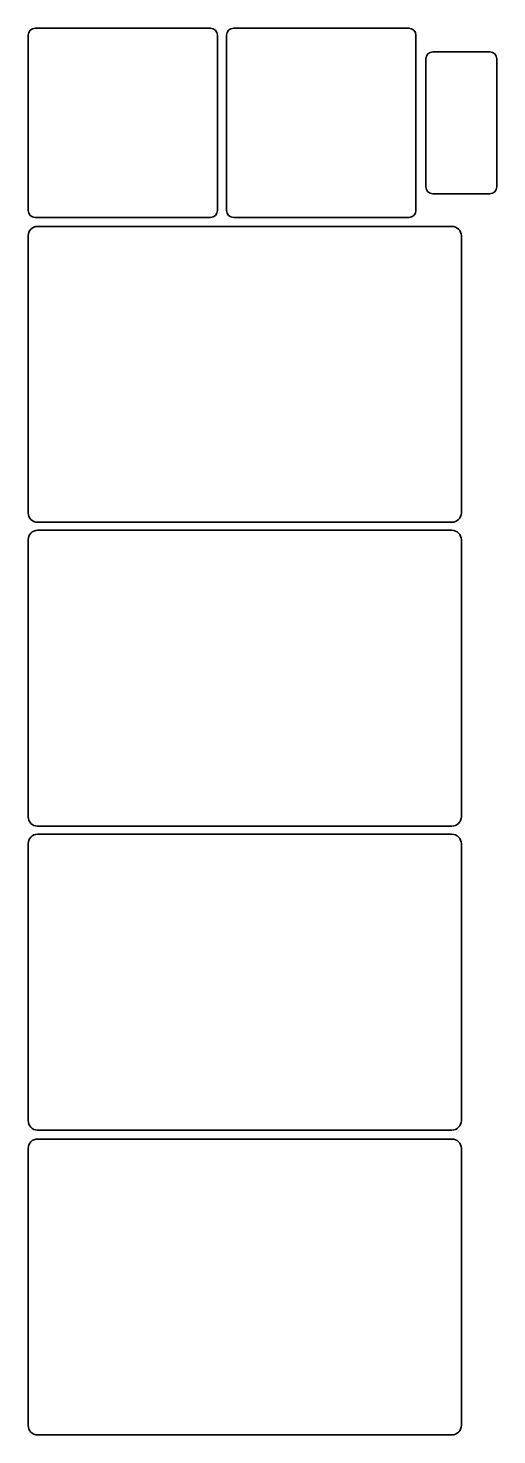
# Model space of a CAD drawing. Header units: inches. Extents: x -2341 to -1351, y -1710 to 1262.
import ezdxf

# ---------------------------------------------------------------- set-up
doc = ezdxf.new("R2010")
doc.units = ezdxf.units.IN
doc.header["$MEASUREMENT"] = 0
doc.layers.add('Capa 1', color=7, linetype='Continuous')

msp = doc.modelspace()

# ---------------------------------------------------------------- linework, layer by layer
at = {"layer": 'Capa 1', "color": 250, "lineweight": 35, "true_color": 0x201815}
for points in [[(-1955.5, 862.2), (-1955.5, 862.2), (-2325.5, 862.2), (-2325.5, 862.2), (-2333.8, 862.2), (-2340.5, 868.9), (-2340.5, 877.2), (-2340.5, 877.2), (-2340.5, 1247.2), (-2340.5, 1247.2), (-2340.5, 1255.5), (-2333.8, 1262.2), (-2325.5, 1262.2), (-2325.5, 1262.2), (-1955.5, 1262.2), (-1955.5, 1262.2), (-1947.2, 1262.2), (-1940.5, 1255.5), (-1940.5, 1247.2), (-1940.5, 1247.2), (-1940.5, 877.2), (-1940.5, 877.2), (-1940.5, 868.9), (-1947.2, 862.2), (-1955.5, 862.2)], [(-1536.4, 862.2), (-1536.4, 862.2), (-1906.4, 862.2), (-1906.4, 862.2), (-1914.6, 862.2), (-1921.4, 868.9), (-1921.4, 877.2), (-1921.4, 877.2), (-1921.4, 1247.2), (-1921.4, 1247.2), (-1921.4, 1255.5), (-1914.6, 1262.2), (-1906.4, 1262.2), (-1906.4, 1262.2), (-1536.4, 1262.2), (-1536.4, 1262.2), (-1528.1, 1262.2), (-1521.4, 1255.5), (-1521.4, 1247.2), (-1521.4, 1247.2), (-1521.4, 877.2), (-1521.4, 877.2), (-1521.4, 868.9), (-1528.1, 862.2), (-1536.4, 862.2)], [(-1365.5, 912.2), (-1365.5, 912.2), (-1485.5, 912.2), (-1485.5, 912.2), (-1493.8, 912.2), (-1500.5, 918.9), (-1500.5, 927.2), (-1500.5, 927.2), (-1500.5, 1197.2), (-1500.5, 1197.2), (-1500.5, 1205.5), (-1493.8, 1212.2), (-1485.5, 1212.2), (-1485.5, 1212.2), (-1365.5, 1212.2), (-1365.5, 1212.2), (-1357.2, 1212.2), (-1350.5, 1205.5), (-1350.5, 1197.2), (-1350.5, 1197.2), (-1350.5, 927.2), (-1350.5, 927.2), (-1350.5, 918.9), (-1357.2, 912.2), (-1365.5, 912.2)], [(-2340.5, 238.3), (-2340.5, 238.3), (-2340.5, 823.3), (-2340.5, 823.3), (-2340.5, 834.3), (-2331.6, 843.3), (-2320.5, 843.3), (-2320.5, 843.3), (-1445.5, 843.3), (-1445.5, 843.3), (-1434.5, 843.3), (-1425.5, 834.3), (-1425.5, 823.3), (-1425.5, 823.3), (-1425.5, 238.3), (-1425.5, 238.3), (-1425.5, 227.2), (-1434.5, 218.3), (-1445.5, 218.3), (-1445.5, 218.3), (-2320.5, 218.3), (-2320.5, 218.3), (-2331.6, 218.3), (-2340.5, 227.2), (-2340.5, 238.3)], [(-2340.5, -403.8), (-2340.5, -403.8), (-2340.5, 181.2), (-2340.5, 181.2), (-2340.5, 192.2), (-2331.6, 201.2), (-2320.5, 201.2), (-2320.5, 201.2), (-1445.5, 201.2), (-1445.5, 201.2), (-1434.5, 201.2), (-1425.5, 192.2), (-1425.5, 181.2), (-1425.5, 181.2), (-1425.5, -403.8), (-1425.5, -403.8), (-1425.5, -414.8), (-1434.5, -423.8), (-1445.5, -423.8), (-1445.5, -423.8), (-2320.5, -423.8), (-2320.5, -423.8), (-2331.6, -423.8), (-2340.5, -414.8), (-2340.5, -403.8)], [(-2340.5, -1045.9), (-2340.5, -1045.9), (-2340.5, -460.9), (-2340.5, -460.9), (-2340.5, -449.8), (-2331.6, -440.9), (-2320.5, -440.9), (-2320.5, -440.9), (-1445.5, -440.9), (-1445.5, -440.9), (-1434.5, -440.9), (-1425.5, -449.8), (-1425.5, -460.9), (-1425.5, -460.9), (-1425.5, -1045.9), (-1425.5, -1045.9), (-1425.5, -1056.9), (-1434.5, -1065.9), (-1445.5, -1065.9), (-1445.5, -1065.9), (-2320.5, -1065.9), (-2320.5, -1065.9), (-2331.6, -1065.9), (-2340.5, -1056.9), (-2340.5, -1045.9)], [(-2340.5, -1689.8), (-2340.5, -1689.8), (-2340.5, -1104.8), (-2340.5, -1104.8), (-2340.5, -1093.7), (-2331.6, -1084.8), (-2320.5, -1084.8), (-2320.5, -1084.8), (-1445.5, -1084.8), (-1445.5, -1084.8), (-1434.5, -1084.8), (-1425.5, -1093.7), (-1425.5, -1104.8), (-1425.5, -1104.8), (-1425.5, -1689.8), (-1425.5, -1689.8), (-1425.5, -1700.8), (-1434.5, -1709.8), (-1445.5, -1709.8), (-1445.5, -1709.8), (-2320.5, -1709.8), (-2320.5, -1709.8), (-2331.6, -1709.8), (-2340.5, -1700.8), (-2340.5, -1689.8)]]:
    msp.add_open_spline(points, degree=3, knots=[0, 0, 0, 0, 1, 1, 1, 2, 2, 2, 3, 3, 3, 4, 4, 4, 5, 5, 5, 6, 6, 6, 7, 7, 7, 8, 8, 8, 8], dxfattribs=at)

doc.saveas('drawing.dxf')
